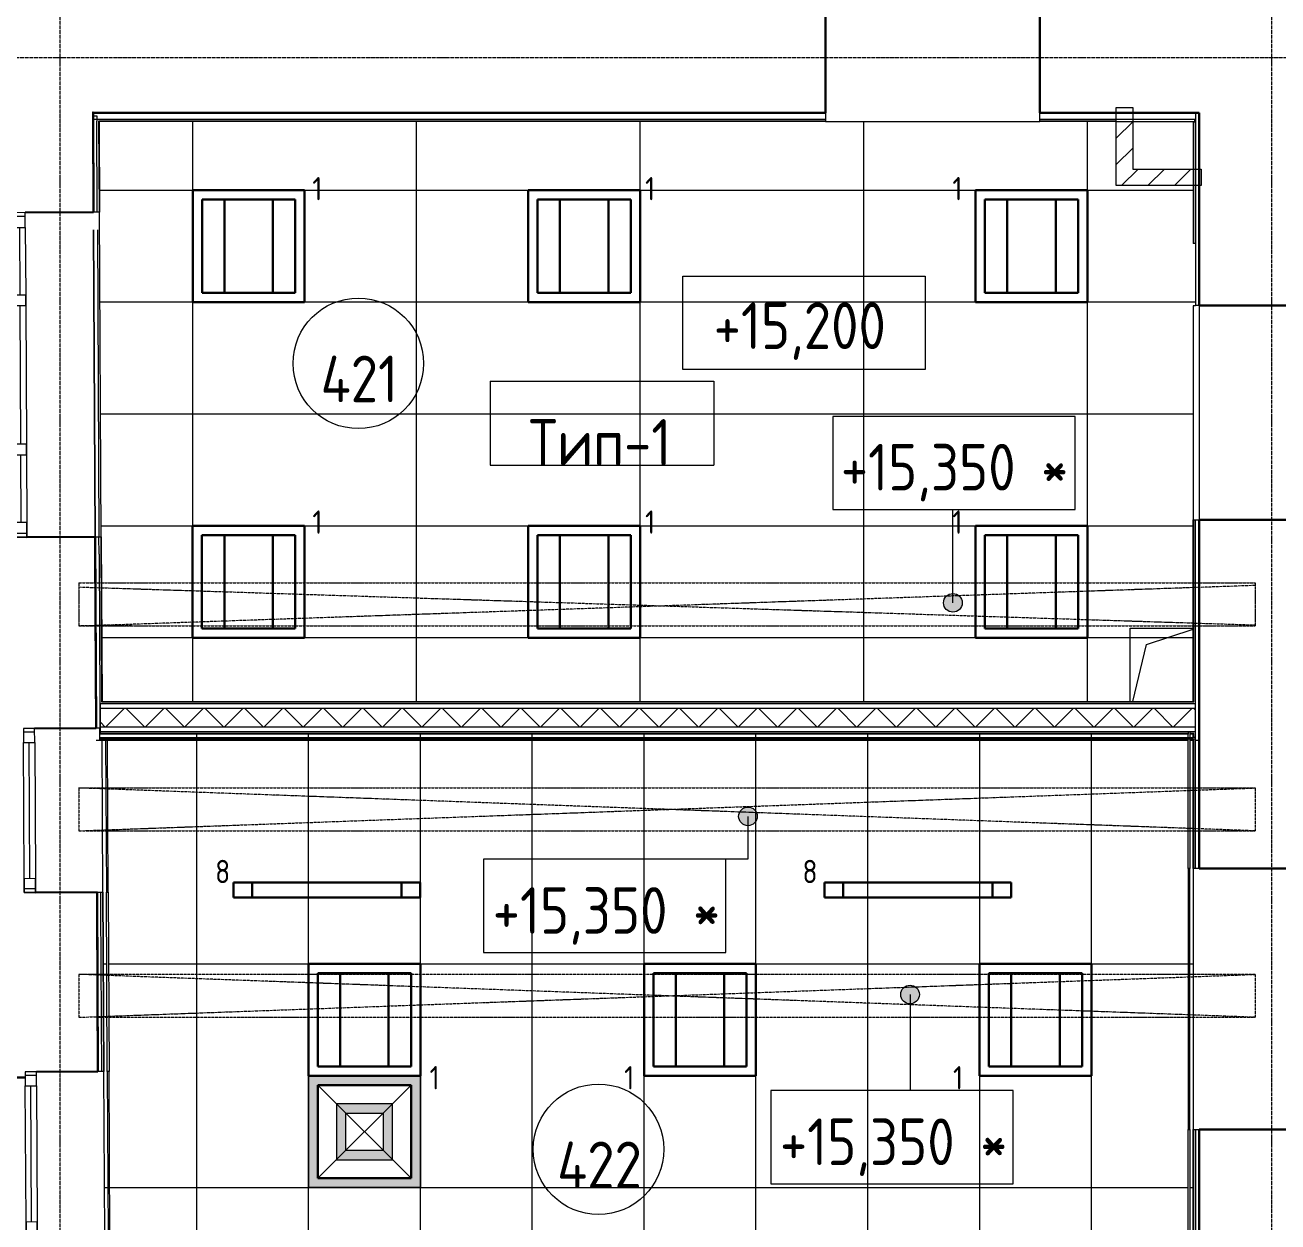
# Model space of a CAD drawing. Header units: millimetres. Extents: x -10051 to 73829, y -4843 to 44223.
# Drawn here: x -6689 to 32, y 13999 to 20419 of the extents above; entities that cross this region are included whole.
import ezdxf

# ---------------------------------------------------------------- set-up
doc = ezdxf.new("R2010")
doc.units = ezdxf.units.MM
doc.linetypes.add('ADSK_Линия сетки', pattern=[25, 20, -2.5, 0, -2.5])
doc.linetypes.add('ADSK_Штрихпунктирная 2 точки_ш15 п1_5 п1_5 п1_5', pattern=[19.5, 15, -1.5, 0, -1.5, 0, -1.5])
for name, color, linetype, lineweight in [('_ Окна', 7, 'Continuous', 9), ('Аннотация', 7, 'Continuous', 20), ('Марки', 7, 'Continuous', 20), ('Марки помещений', 7, 'Continuous', 20), ('Обобщенные модели', 7, 'Continuous', 18), ('Окна', 7, 'Continuous', 9), ('Оси', 7, 'Continuous', 9), ('Отметки', 7, 'Continuous', 9), ('Потолки', 7, 'Continuous', 9), ('Потолки штриховка', 7, 'Continuous', 9), ('Стены внутренние', 7, 'Continuous', 18), ('Стены наружные', 7, 'Continuous', 18), ('Стены несущие', 7, 'Continuous', 30), ('Стены отделка', 7, 'Continuous', 30), ('Стены штриховка', 7, 'Continuous', 9), ('Узлы', 7, 'Continuous', 18)]:
    doc.layers.add(name, color=color, linetype=linetype, lineweight=lineweight)
doc.layers.add('Линии', color=7, linetype='Continuous', lineweight=9, true_color=0x00a600)
doc.styles.add('GOST Common_1', font='GOST_Common.ttf', dxfattribs={"width": 0.9, "height": 250})
doc.styles.add('GOST Common_2', font='GOST_Common.ttf', dxfattribs={"width": 0.9, "height": 250})
doc.styles.add('GOST Common_4', font='GOST_Common.ttf', dxfattribs={"width": 0.9, "height": 200})
doc.styles.add('GOST Common_B', font='', dxfattribs={"width": 0.9, "height": 250})
doc.styles.get('GOST Common_B').set_extended_font_data('GOST Common', bold=True)
pattern_1 = [(45, (0, 0), (-70.7107, 70.7107), [])]

# ---------------------------------------------------------------- blocks, each defined once
blk = doc.blocks.new('окно трехпол с фрамугой - 1700-2320_h_ _нов_-2116737-План потолков 4-го этажа')
at = {"layer": '_ Окна', "lineweight": 18}
for p, q in [((-870, 111.3), (-870, 171.3)), ((-870, 171.3), (-790, 171.3)), ((-790, 171.3), (-790, 111.3)), ((-430, 111.3), (-430, 171.3)), ((-430, 171.3), (-370, 171.3)), ((-370, 171.3), (-370, 111.3)), ((370, 111.3), (370, 171.3)), ((370, 171.3), (430, 171.3)), ((430, 171.3), (430, 111.3)), ((790, 171.3), (790, 111.3)), ((870, 171.3), (790, 171.3)), ((870, 111.3), (870, 171.3)), ((-790, 111.3), (-870, 111.3)), ((-370, 111.3), (-430, 111.3)), ((430, 111.3), (370, 111.3)), ((790, 111.3), (870, 111.3))]:
    blk.add_line(p, q, dxfattribs=at)
at = {"layer": '_ Окна'}
for p, q in [((-850, 111.3), (-850, 171.3)), ((-790, 141.3), (-430, 141.3)), ((-370, 141.3), (370, 141.3)), ((430, 141.3), (790, 141.3)), ((850, 111.3), (850, 171.3))]:
    blk.add_line(p, q, dxfattribs=at)
at = {"layer": 'Окна'}
for p, q in [((-870, 171.3), (-870, 111.3)), ((-790, 171.3), (-870, 171.3)), ((-790, 171.3), (-430, 171.3)), ((-370, 171.3), (-430, 171.3)), ((-370, 171.3), (370, 171.3)), ((430, 171.3), (370, 171.3)), ((430, 171.3), (790, 171.3)), ((870, 171.3), (790, 171.3)), ((870, 111.3), (870, 171.3)), ((-870, 111.3), (-790, 111.3)), ((-430, 111.3), (-790, 111.3)), ((-430, 111.3), (-370, 111.3)), ((370, 111.3), (-370, 111.3)), ((370, 111.3), (430, 111.3)), ((790, 111.3), (430, 111.3)), ((790, 111.3), (870, 111.3))]:
    blk.add_line(p, q, dxfattribs=at)
blk = doc.blocks.new('окна_rehau_однопольное_фрамуга_сверху - 840х2230 _глухое_ _нов_ ок-21-2067503-План потолков 4-го этажа')
at = {"layer": '_ Окна', "lineweight": 18}
for p, q in [((-440, 75), (-440, 135)), ((-440, 135), (-364, 135)), ((-364, 135), (-364, 75)), ((364, 135), (364, 75)), ((440, 135), (364, 135)), ((440, 75), (440, 135)), ((-364, 75), (-440, 75)), ((364, 75), (440, 75))]:
    blk.add_line(p, q, dxfattribs=at)
at = {"layer": '_ Окна'}
for p, q in [((-420, 75), (-420, 135)), ((420, 75), (420, 135)), ((-364, 105), (364, 105))]:
    blk.add_line(p, q, dxfattribs=at)
at = {"layer": 'Окна'}
for p, q in [((-440, 135), (-440, 75)), ((-364, 135), (-440, 135)), ((-364, 135), (364, 135)), ((440, 135), (364, 135)), ((440, 75), (440, 135)), ((-440, 75), (-364, 75)), ((364, 75), (-364, 75)), ((364, 75), (440, 75))]:
    blk.add_line(p, q, dxfattribs=at)
blk = doc.blocks.new('окна_rehau_однопольное_фрамуга_сверху - 840х2230 _глухое_ _нов_ ок-21-2067489-План потолков 4-го этажа')
at = {"layer": '_ Окна', "lineweight": 18}
for p, q in [((-440, 75), (-440, 135)), ((-440, 135), (-364, 135)), ((-364, 135), (-364, 75)), ((364, 135), (364, 75)), ((440, 135), (364, 135)), ((440, 75), (440, 135)), ((-364, 75), (-440, 75)), ((364, 75), (440, 75))]:
    blk.add_line(p, q, dxfattribs=at)
at = {"layer": '_ Окна'}
for p, q in [((-420, 75), (-420, 135)), ((420, 75), (420, 135)), ((-364, 105), (364, 105))]:
    blk.add_line(p, q, dxfattribs=at)
at = {"layer": 'Окна'}
for p, q in [((-440, 135), (-440, 75)), ((-364, 135), (-440, 135)), ((-364, 135), (364, 135)), ((440, 135), (364, 135)), ((440, 75), (440, 135)), ((-440, 75), (-364, 75)), ((364, 75), (-364, 75)), ((364, 75), (440, 75))]:
    blk.add_line(p, q, dxfattribs=at)
blk = doc.blocks.new('GM_Отверстие прямоугольное _в плите_ - Отверстие-1433030-План потолков 4-го этажа')
at = {"layer": 'Обобщенные модели'}
for p, q in [((-175, -168), (-175, 225)), ((-175, 225), (163, 225)), ((-87.5, 137.5), (163, 221)), ((-161.2, -168), (-87.5, 137.5))]:
    blk.add_line(p, q, dxfattribs=at)
blk = doc.blocks.new('ADSK_Марка_Помещение_ОдноЗначение - Номер-159740-План потолков 4-го этажа')
at = {"layer": 'Марки помещений'}
blk.add_circle((0, 0), 3.5, dxfattribs=at)
blk = doc.blocks.new('Высотные отметки - Рамка-12095-План потолков 4-го этажа')
at = {"layer": 'Аннотация'}
for p, q in [((-6.5, 0), (-6.5, 5)), ((-6.5, 5), (6.5, 5)), ((6.5, 5), (6.5, 0)), ((6.5, 0), (-6.5, 0))]:
    blk.add_line(p, q, dxfattribs=at)
blk = doc.blocks.new('ADSK_Марка_Потолок - ADSK_Марка и Смещение от уровня-155896-План потолков 4-го этажа')
at = {"layer": 'Марки'}
for p, q in [((-6, 4.5), (-6, 0)), ((-6, 4.5), (6, 4.5)), ((6, 4.5), (6, 0)), ((-6, 0), (6, 0))]:
    blk.add_line(p, q, dxfattribs=at)

msp = doc.modelspace()

# ---------------------------------------------------------------- hatches: boundary and pattern name
at = {"layer": 'Отметки'}
h = msp.add_hatch(color=256, dxfattribs=at)
edge = h.paths.add_edge_path()
edge.add_arc((-1711.688, 17319.921), 50, 0, 360)
h = msp.add_hatch(color=256, dxfattribs=at)
edge = h.paths.add_edge_path()
edge.add_arc((-2811.034, 16174.528), 50, 0, 360)
h = msp.add_hatch(color=256, dxfattribs=at)
edge = h.paths.add_edge_path()
edge.add_arc((-1941.614, 15218.856), 50, 0, 360)
at = {"layer": 'Потолки штриховка', "lineweight": 18}
h = msp.add_hatch(dxfattribs=at)
h.set_pattern_fill('FP_14', color=256, style=0, pattern_type=2)
h.set_pattern_definition([(0, (-3390, 18332.9), (0, -600), []), (270, (-3390, 18332.9), (-1200, -7e-14), [])])
h.paths.add_polyline_path([(-6292.234, 19900.703), (-6294.245, 19902.703), (-6294.234, 19900.703), (-6292.326, 19900.703)])
h.paths.add_polyline_path([(-6276.271, 16790.14), (-422, 16790.14), (-422, 18912.7), (-410, 18912.7), (-410, 19247.7), (-422, 19247.7), (-422, 19558.136), (-835, 19558.136), (-835, 19900.703), (-6292.234, 19900.703), (-6276.886, 16909.969)])
h.paths.add_polyline_path([(-6278.26, 16788.14), (-6276.271, 16790.14), (-6278.271, 16790.14)])
h.paths.add_polyline_path([(-420, 16788.14), (-422, 16790.14), (-422, 16788.14)])
h.paths.add_polyline_path([(-422, 19646.136), (-422, 19900.2), (-410, 19900.703), (-410, 19912.703), (-416, 19912.7), (-416, 19900.7), (-747, 19900.7), (-747, 19646.136)])
h = msp.add_hatch(dxfattribs=at)
h.set_pattern_fill('FP_15', color=256, style=0, pattern_type=2)
h.set_pattern_definition([(270, (-3368.5, 12983.14), (-600, -4e-14), []), (180, (-3368.5, 12983.1), (1e-13, 1200), [])])
h.paths.add_polyline_path([(-6235.011, 8750.59), (-6217.01, 8750.59), (-6217.103, 8768.59), (-6235.103, 8768.59), (-6235.073, 8762.654)])
h.paths.add_polyline_path([(-6207.01, 8750.59), (-2230, 8750.59), (-2230, 8768.59), (-6207.103, 8768.59), (-6207.072, 8762.654)])
h.paths.add_polyline_path([(-6234.949, 8778.59), (-6217.154, 8778.59), (-6257.209, 16583.396), (-6247.209, 16583.448), (-6206.949, 8778.59), (-2230, 8778.59), (-2230, 9388.549), (-1784, 9388.549), (-1784, 9422.549), (-450, 9422.549), (-450, 16588.14), (-6285, 16588.14), (-6285, 16598.14), (-450, 16598.14), (-450, 16616.14), (-6285, 16616.14), (-6285, 16628.14), (-6287.439, 16628.14), (-6287.066, 16583.243), (-6275.209, 16583.304), (-6235.154, 8778.59)])
h.paths.add_polyline_path([(-1756, 9388.549), (-1756, 9392.549), (-1754, 9392.549), (-1754, 9394.549), (-422, 9394.549), (-422, 9412.549), (-1774, 9412.549), (-1774, 9388.549)])
h.paths.add_polyline_path([(-420, 9392.549), (-420, 9394.549), (-422, 9394.549), (-420.714, 9393.263)])
h.paths.add_polyline_path([(-440, 9422.549), (-422, 9422.76), (-422, 16588.14), (-440, 16588.14), (-440, 9422.624)])
h.paths.add_polyline_path([(-440, 16598.14), (-422, 16598.14), (-422, 16616.14), (-440, 16616.14)])
h.paths.add_polyline_path([(-420, 16616.14), (-420.714, 16617.425), (-422, 16616.14)])
at = {"layer": 'Стены внутренние', "lineweight": 9, "true_color": 0x005b00}
h = msp.add_hatch(dxfattribs=at)
h.set_pattern_fill('FP_75', color=98, style=0, pattern_type=2)
h.set_pattern_definition(pattern_1)
h.paths.add_polyline_path([(-835, 19646.136), (-747, 19646.136), (-747, 19919.95), (-835, 19912.703), (-835, 19900.703)])
h = msp.add_hatch(dxfattribs=at)
h.set_pattern_fill('FP_75', color=98, style=0, pattern_type=2)
h.set_pattern_definition(pattern_1)
h.paths.add_polyline_path([(-410, 19558.136), (-390, 19558.136), (-390, 19646.136), (-835, 19646.136), (-835, 19558.136)])
at = {"layer": 'Стены внутренние', "lineweight": 9}
h = msp.add_hatch(dxfattribs=at)
h.set_pattern_fill('FP_3', color=256, style=0, pattern_type=2)
h.set_pattern_definition([(45, (0, 0), (-106.066, 106.066), []), (135, (0, 0), (-106.066, -106.066), [])])
h.paths.add_polyline_path([(-6285, 16653.14), (-410, 16653.14), (-410, 16753.14), (-6285, 16753.14), (-6285, 16677.189)])
at = {"layer": 'Узлы', "true_color": 0x939393}
h = msp.add_hatch(color=252, dxfattribs=at)
h.paths.add_polyline_path([(-4568.523, 14183.14), (-4568.523, 14783.14), (-5168.523, 14783.14), (-5168.523, 14183.14), (-4618.523, 14183.14)])
h.paths.add_polyline_path([(-4945.158, 14233.14), (-5118.523, 14233.14), (-5118.523, 14733.14), (-4618.523, 14733.14), (-4618.523, 14233.14)])
h.paths.add_polyline_path([(-5001.203, 14333.14), (-4718.523, 14333.14), (-4718.523, 14633.14), (-5018.523, 14633.14), (-5018.523, 14333.14)])
h.paths.add_polyline_path([(-4768.523, 14383.14), (-4968.523, 14383.14), (-4968.523, 14583.14), (-4768.523, 14583.14)])

# ---------------------------------------------------------------- linework, layer by layer
at = {"layer": 'Линии', "color": 5, "lineweight": 30, "true_color": 0x0000ff}
for p, q in [((-5789.46, 19532.922), (-5189.46, 19532.922)), ((-5789.46, 18932.922), (-5789.46, 19532.922)), ((-5189.46, 19532.922), (-5189.46, 18932.922)), ((-3990, 19532.922), (-3390, 19532.922)), ((-3990, 18932.922), (-3990, 19532.922)), ((-3390, 19532.922), (-3390, 18932.922)), ((-1590, 19532.922), (-990, 19532.922)), ((-1590, 18932.922), (-1590, 19532.922)), ((-990, 19532.922), (-990, 18932.922)), ((-5239.46, 19482.922), (-5739.46, 19482.922)), ((-5739.46, 19482.922), (-5739.46, 18982.922)), ((-5619.46, 19482.922), (-5619.46, 18982.922)), ((-5359.46, 19482.922), (-5359.46, 18982.922)), ((-5239.46, 18982.922), (-5239.46, 19482.922)), ((-3440, 19482.922), (-3940, 19482.922)), ((-3940, 19482.922), (-3940, 18982.922)), ((-3820, 19482.922), (-3820, 18982.922)), ((-3560, 19482.922), (-3560, 18982.922)), ((-3440, 18982.922), (-3440, 19482.922)), ((-1040, 19482.922), (-1540, 19482.922)), ((-1540, 19482.922), (-1540, 18982.922)), ((-1420, 19482.922), (-1420, 18982.922)), ((-1160, 19482.922), (-1160, 18982.922)), ((-1040, 18982.922), (-1040, 19482.922)), ((-5739.46, 18982.922), (-5239.46, 18982.922)), ((-3940, 18982.922), (-3440, 18982.922)), ((-1540, 18982.922), (-1040, 18982.922)), ((-5189.46, 18932.922), (-5789.46, 18932.922)), ((-3390, 18932.922), (-3990, 18932.922)), ((-990, 18932.922), (-1590, 18932.922)), ((-5790, 17732.922), (-5190, 17732.922)), ((-5790, 17132.922), (-5790, 17732.922)), ((-5240, 17682.922), (-5740, 17682.922)), ((-5740, 17682.922), (-5740, 17182.922)), ((-5620, 17682.922), (-5620, 17182.922)), ((-5360, 17682.922), (-5360, 17182.922)), ((-5240, 17182.922), (-5240, 17682.922)), ((-5190, 17732.922), (-5190, 17132.922)), ((-3990, 17732.922), (-3390, 17732.922)), ((-3990, 17132.922), (-3990, 17732.922)), ((-3440, 17682.922), (-3940, 17682.922)), ((-3940, 17682.922), (-3940, 17182.922)), ((-3820, 17682.922), (-3820, 17182.922)), ((-3560, 17682.922), (-3560, 17182.922)), ((-3440, 17182.922), (-3440, 17682.922)), ((-3390, 17732.922), (-3390, 17132.922)), ((-5740, 17182.922), (-5240, 17182.922)), ((-3940, 17182.922), (-3440, 17182.922)), ((-5190, 17132.922), (-5790, 17132.922)), ((-3390, 17132.922), (-3990, 17132.922)), ((-5570, 15739.027), (-5570, 15819.027)), ((-5570, 15819.027), (-4570, 15819.027)), ((-5470, 15739.027), (-5470, 15819.027)), ((-4670, 15819.027), (-4670, 15739.027)), ((-4570, 15819.027), (-4570, 15739.027)), ((-2399.776, 15739.027), (-2399.776, 15819.027)), ((-2399.776, 15819.027), (-1399.776, 15819.027)), ((-2299.776, 15739.027), (-2299.776, 15819.027)), ((-1499.776, 15819.027), (-1499.776, 15739.027)), ((-1399.776, 15819.027), (-1399.776, 15739.027)), ((-4570, 15739.027), (-5570, 15739.027)), ((-1399.776, 15739.027), (-2399.776, 15739.027)), ((-5168.523, 15383.14), (-4568.523, 15383.14)), ((-5168.523, 14783.14), (-5168.523, 15383.14)), ((-4618.523, 15333.14), (-5118.523, 15333.14)), ((-5118.523, 15333.14), (-5118.523, 14833.14)), ((-4998.523, 15333.14), (-4998.523, 14833.14)), ((-4738.523, 15333.14), (-4738.523, 14833.14)), ((-4618.523, 14833.14), (-4618.523, 15333.14)), ((-4568.523, 15383.14), (-4568.523, 14783.14)), ((-1568.523, 15383.14), (-968.523, 15383.14)), ((-1568.523, 14783.14), (-1568.523, 15383.14)), ((-1018.523, 15333.14), (-1518.523, 15333.14)), ((-1518.523, 15333.14), (-1518.523, 14833.14)), ((-1398.523, 15333.14), (-1398.523, 14833.14)), ((-1138.523, 15333.14), (-1138.523, 14833.14)), ((-1018.523, 14833.14), (-1018.523, 15333.14)), ((-968.523, 15383.14), (-968.523, 14783.14)), ((-5118.523, 14833.14), (-4618.523, 14833.14)), ((-1518.523, 14833.14), (-1018.523, 14833.14)), ((-4568.523, 14783.14), (-5168.523, 14783.14)), ((-4618.523, 14733.14), (-5118.523, 14733.14)), ((-5118.523, 14733.14), (-5118.523, 14233.14)), ((-4618.523, 14233.14), (-4618.523, 14733.14)), ((-968.523, 14783.14), (-1568.523, 14783.14)), ((-5118.523, 14233.14), (-4618.523, 14233.14))]:
    msp.add_line(p, q, dxfattribs=at)
at = {"layer": 'Линии', "color": 1, "lineweight": 30, "true_color": 0xff0000}
for p, q in [((-1590, 17732.922), (-990, 17732.922)), ((-1590, 17132.922), (-1590, 17732.922)), ((-1040, 17682.922), (-1540, 17682.922)), ((-1540, 17682.922), (-1540, 17182.922)), ((-1420, 17682.922), (-1420, 17182.922)), ((-1160, 17682.922), (-1160, 17182.922)), ((-1040, 17182.922), (-1040, 17682.922)), ((-990, 17732.922), (-990, 17132.922)), ((-1540, 17182.922), (-1040, 17182.922)), ((-990, 17132.922), (-1590, 17132.922)), ((-3368.523, 15383.14), (-2768.523, 15383.14)), ((-3368.523, 14783.14), (-3368.523, 15383.14)), ((-2818.523, 15333.14), (-3318.523, 15333.14)), ((-3318.523, 15333.14), (-3318.523, 14833.14)), ((-3198.523, 15333.14), (-3198.523, 14833.14)), ((-2938.523, 15333.14), (-2938.523, 14833.14)), ((-2818.523, 14833.14), (-2818.523, 15333.14)), ((-2768.523, 15383.14), (-2768.523, 14783.14)), ((-3318.523, 14833.14), (-2818.523, 14833.14)), ((-2768.523, 14783.14), (-3368.523, 14783.14))]:
    msp.add_line(p, q, dxfattribs=at)
at = {"layer": 'Линии', "color": 7, "linetype": 'ADSK_Штрихпунктирная 2 точки_ш15 п1_5 п1_5 п1_5'}
for p, q in [((-6400.435, 17426.778), (-6400.435, 17196.778)), ((-6400.435, 17426.778), (-90.013, 17426.778)), ((-90.013, 17412.885), (-6337.788, 17196.778)), ((-90.013, 17426.778), (-90.013, 17196.778)), ((-6400.435, 17404.834), (-90.013, 17201.107)), ((-6400.435, 17196.778), (-90.013, 17196.778)), ((-6117.788, 17196.778), (-6400.435, 17196.778)), ((-6400.435, 16326.778), (-90.013, 16326.778)), ((-6400.435, 16326.778), (-6400.435, 16096.778)), ((-6400.435, 16096.778), (-90.013, 16326.778)), ((-90.013, 16096.778), (-6400.435, 16326.778)), ((-90.013, 16326.778), (-90.013, 16096.778)), ((-6400.435, 16096.778), (-90.013, 16096.778)), ((-90.013, 15326.778), (-6400.435, 15326.778)), ((-6400.435, 15326.778), (-6400.435, 15096.778)), ((-90.013, 15096.778), (-6400.435, 15326.778)), ((-6400.435, 15096.778), (-90.013, 15326.778)), ((-90.013, 15326.778), (-90.013, 15096.778)), ((-6299.58, 15096.778), (-90.013, 15096.778))]:
    msp.add_line(p, q, dxfattribs=at)
at = {"layer": 'Линии', "color": 7, "lineweight": 18}
for p, q in [((-5168.523, 14783.14), (-4568.523, 14783.14)), ((-5168.523, 14183.14), (-5168.523, 14783.14)), ((-5118.523, 14733.14), (-4618.523, 14233.14)), ((-4618.523, 14733.14), (-5118.523, 14233.14)), ((-4568.523, 14783.14), (-4568.523, 14183.14)), ((-4568.523, 14183.14), (-5168.523, 14183.14))]:
    msp.add_line(p, q, dxfattribs=at)
at = {"layer": 'Линии', "color": 7}
for p, q in [((-4568.523, 14783.14), (-5168.523, 14783.14)), ((-5168.523, 14783.14), (-5168.523, 14183.14)), ((-5118.523, 14233.14), (-5118.523, 14733.14)), ((-5118.523, 14733.14), (-4618.523, 14733.14)), ((-4618.523, 14733.14), (-4618.523, 14233.14)), ((-4568.523, 14183.14), (-4568.523, 14783.14)), ((-5018.523, 14633.14), (-5018.523, 14333.14)), ((-4718.523, 14633.14), (-5018.523, 14633.14)), ((-4718.523, 14333.14), (-4718.523, 14633.14)), ((-4968.523, 14583.14), (-4768.523, 14583.14)), ((-4968.523, 14383.14), (-4968.523, 14583.14)), ((-4768.523, 14583.14), (-4768.523, 14383.14)), ((-5018.523, 14333.14), (-4718.523, 14333.14)), ((-4768.523, 14383.14), (-4968.523, 14383.14)), ((-5168.523, 14183.14), (-4568.523, 14183.14)), ((-4618.523, 14233.14), (-5118.523, 14233.14))]:
    msp.add_line(p, q, dxfattribs=at)
at = {"layer": 'Оси', "linetype": 'ADSK_Линия сетки'}
for p, q in [((-0.435, -3698.875), (-0.435, 44222.998)), ((-6500.435, -3698.875), (-6500.435, 44110.064)), ((-9251.096, 20245), (56004.853, 20245))]:
    msp.add_line(p, q, dxfattribs=at)
at = {"layer": 'Отметки', "lineweight": 20}
for p, q in [((-1711.688, 17820.041), (-1704.93, 17820.041)), ((-1711.688, 17319.921), (-1711.688, 17820.041)), ((-2811.034, 16174.528), (-2811.034, 15944.195)), ((-2811.034, 15944.195), (-3579.099, 15944.195)), ((-1941.614, 15218.856), (-1941.614, 14703.649)), ((-1941.614, 14703.649), (-2038.584, 14703.649))]:
    msp.add_line(p, q, dxfattribs=at)
at = {"layer": 'Отметки'}
for centre in [(-1711.688, 17319.921), (-2811.034, 16174.528), (-1941.614, 15218.856)]:
    msp.add_circle(centre, 50, dxfattribs=at)
at = {"layer": 'Потолки'}
msp.add_line((-6287.439, 16628.14), (-6285, 16628.14), dxfattribs=at)
at = {"layer": 'Стены внутренние'}
for p, q in [((-6312.81, 17674.494), (-6321.256, 19320.26)), ((-6321.256, 19320.26), (-6312.81, 17674.494)), ((-390, 18914.327), (-390, 17764.327)), ((-6287.209, 16583.242), (-6287.541, 16647.98)), ((-6307.209, 16583.14), (-6287.209, 16583.242)), ((-6247.209, 16583.448), (-6257.209, 16583.396)), ((-6257.209, 16583.396), (-6253.025, 15768.145)), ((-6243.025, 15768.196), (-6247.209, 16583.448)), ((-450, 15895.002), (-450, 14495.002)), ((-440, 14495.002), (-440, 15895.002)), ((-6248.092, 14806.804), (-6243.575, 13926.816)), ((-6233.576, 13926.867), (-6238.092, 14806.855))]:
    msp.add_line(p, q, dxfattribs=at)
at = {"layer": 'Стены наружные'}
for p, q in [((-2395, 19900.703), (-1245, 19900.703)), ((-416, 19912.7), (-835, 19912.7)), ((-835, 19900.7), (-835, 19912.7)), ((-835, 19900.7), (-416, 19900.7)), ((-422, 19900.2), (-422, 19247.7)), ((-422, 19900.2), (-410, 19900.2)), ((-416, 19912.7), (-416, 19900.7)), ((-410, 19247.7), (-410, 19900.2)), ((-6280.81, 17674.659), (-6289.74, 19414.636)), ((-6301.256, 19320.363), (-6292.81, 17674.597)), ((-410, 19247.7), (-422, 19247.7)), ((-410, 18912.7), (-422, 18912.7)), ((-422, 18912.7), (-422, 17764.327)), ((-6275.209, 16583.304), (-6287.209, 16583.242)), ((-6271.025, 15768.053), (-6275.209, 16583.304)), ((-422, 15895.002), (-422, 14495.002)), ((-6261.575, 13926.723), (-6266.091, 14806.712))]:
    msp.add_line(p, q, dxfattribs=at)
at = {"layer": 'Стены несущие'}
for p, q in [((-2395, 20517.703), (-2395, 19947.703)), ((-1245, 19947.703), (-1245, 20517.703)), ((-2395, 19947.703), (-6324.476, 19947.703)), ((-6324.476, 19947.703), (-6321.739, 19414.472)), ((-6321.739, 19414.472), (-6324.399, 19932.706)), ((-1245, 19947.703), (-390, 19947.703)), ((-390, 18914.327), (-390, 19947.703)), ((-6321.739, 19414.472), (-6687.992, 19412.592)), ((120, 18914.327), (-390, 18914.327)), ((-390, 17764.327), (120, 17764.327)), ((-390, 15895.002), (-390, 17764.327)), ((-6679.062, 17672.615), (-6312.81, 17674.494)), ((-6312.81, 17674.494), (-6307.541, 16647.877)), ((-6307.541, 16647.877), (-6312.326, 17580.283)), ((-6307.541, 16647.877), (-6637.537, 16646.183)), ((120, 15895.002), (-390, 15895.002)), ((-6633.02, 15766.195), (-6303.025, 15767.889)), ((-6303.025, 15767.889), (-6298.091, 14806.548)), ((-6298.091, 14806.548), (-6302.55, 15675.308)), ((-6298.091, 14806.548), (-6628.087, 14804.854)), ((-6687.932, 14774.546), (-6807.93, 14773.931)), ((-390, 14495.002), (120, 14495.002)), ((-390, 12283.783), (-390, 14495.002))]:
    msp.add_line(p, q, dxfattribs=at)
at = {"layer": 'Стены отделка', "lineweight": 9}
for p, q in [((-835, 19912.703), (-835, 19976.136)), ((-835, 19976.136), (-747, 19976.136)), ((-747, 19976.136), (-747, 19646.136)), ((-6325, 19952.703), (-6324.502, 19952.703)), ((-6325, 19912.703), (-6325, 19952.703)), ((-6304.296, 19912.703), (-6325, 19912.703)), ((-6324.502, 19952.703), (-6324.476, 19947.703)), ((-6324.399, 19932.706), (-6304.399, 19932.809)), ((-6304.399, 19932.809), (-6304.245, 19902.703)), ((-2395, 19900.703), (-6292.234, 19900.703)), ((-6292.234, 19900.703), (-6289.74, 19414.636)), ((-2395, 19947.703), (-2395, 19900.703)), ((-1245, 19900.703), (-1245, 19947.703)), ((-835, 19900.703), (-1245, 19900.703)), ((-410, 19912.703), (-835, 19912.703)), ((-835, 19558.136), (-835, 19900.7)), ((-410, 19947.703), (-410, 18914.327)), ((-747, 19646.136), (-380, 19646.136)), ((-380, 19646.136), (-380, 19558.136)), ((-380, 19558.136), (-835, 19558.136)), ((-6289.74, 19414.636), (-6321.739, 19414.472)), ((-390, 18914.327), (-410, 18914.327)), ((-422, 17764.327), (-390, 17764.327)), ((-422, 16790.14), (-422, 17764.327)), ((-390, 17764.327), (-390, 17764.327)), ((-6312.81, 17674.494), (-6280.81, 17674.659)), ((-6312.326, 17580.283), (-6312.81, 17674.494)), ((-6292.326, 17580.385), (-6292.81, 17674.597)), ((-6280.81, 17674.659), (-6276.271, 16790.14)), ((-6288.26, 16788.14), (-6287.541, 16647.98)), ((-410, 16778.14), (-6288.209, 16778.14)), ((-6285, 16616.14), (-6285, 16778.14)), ((-6276.271, 16790.14), (-422, 16790.14)), ((-410, 16583.03), (-410, 16778.14)), ((-6287.541, 16647.98), (-6307.541, 16647.877)), ((-410, 16628.14), (-6285, 16628.14)), ((-450, 16616.14), (-6285, 16616.14)), ((-450, 15895.002), (-450, 16616.14)), ((-422, 16616.14), (-440, 16616.14)), ((-440, 16616.14), (-440, 15895.002)), ((-422, 16598.14), (-422, 16616.14)), ((-6285, 16598.14), (-422, 16598.14)), ((-6285, 16588.14), (-6285, 16598.14)), ((-422, 16588.14), (-6285, 16588.14)), ((-422, 15895.002), (-422, 16588.14)), ((-410, 16583.03), (-390, 16583.03)), ((-440, 15895.002), (-450, 15895.002)), ((-390, 15895.002), (-422, 15895.002)), ((-6303.025, 15767.889), (-6271.025, 15768.053)), ((-6302.55, 15675.308), (-6303.025, 15767.889)), ((-6282.55, 15675.411), (-6283.025, 15767.991)), ((-6271.025, 15768.053), (-6266.091, 14806.712)), ((-6253.025, 15768.145), (-6243.025, 15768.196)), ((-6248.092, 14806.804), (-6253.025, 15768.145)), ((-6243.025, 15768.196), (-6238.092, 14806.855)), ((-6266.091, 14806.712), (-6298.091, 14806.548)), ((-6238.092, 14806.855), (-6248.092, 14806.804)), ((-450, 9422.549), (-450, 14495.002)), ((-450, 14495.002), (-440, 14495.002)), ((-440, 14495.002), (-440, 9422.549)), ((-422, 14495.002), (-390, 14495.002)), ((-422, 9422.549), (-422, 14495.002))]:
    msp.add_line(p, q, dxfattribs=at)
at = {"layer": 'Стены штриховка'}
for p, q in [((-2395, 19912.703), (-6304.296, 19912.703)), ((-6301.74, 19414.574), (-6304.245, 19902.703)), ((-2395, 19902.703), (-6294.245, 19902.703)), ((-6294.245, 19902.703), (-6291.74, 19414.626)), ((-835, 19912.703), (-1245, 19912.703)), ((-835, 19902.703), (-1245, 19902.703)), ((-835, 19912.703), (-835, 19912.7)), ((-420, 16788.14), (-420, 17764.327)), ((-410, 16778.14), (-410, 17764.327)), ((-6282.81, 17674.648), (-6278.26, 16788.14)), ((-6292.326, 17580.385), (-6288.26, 16788.14)), ((-410, 16753.14), (-6285, 16753.14)), ((-6278.26, 16788.14), (-420, 16788.14)), ((-410, 16653.14), (-6285, 16653.14)), ((-450, 16618.14), (-6285, 16618.14)), ((-450, 16628.14), (-450, 16616.14)), ((-440, 16628.14), (-440, 16616.14)), ((-420, 16618.14), (-440, 16618.14)), ((-420, 16598.14), (-420, 16618.14)), ((-410, 16598.14), (-422, 16598.14)), ((-410, 16588.14), (-422, 16588.14)), ((-420, 15895.002), (-420, 16588.14)), ((-410, 15895.002), (-410, 16583.03)), ((-6273.025, 15768.043), (-6268.091, 14806.702)), ((-6278.091, 14806.65), (-6282.55, 15675.411)), ((-420, 9422.549), (-420, 14495.002)), ((-410, 14495.002), (-410, 9392.549))]:
    msp.add_line(p, q, dxfattribs=at)

# ---------------------------------------------------------------- block references
at = {"layer": 'Марки', "xscale": 99.99999999999993, "yscale": 99.99999999999993, "zscale": 99.99999999999993}
msp.add_blockref('ADSK_Марка_Потолок - ADSK_Марка и Смещение от уровня-155896-План потолков 4-го этажа', (-3593.691, 18058.346), dxfattribs=at)
at = {"layer": 'Марки помещений', "xscale": 99.99999999999993, "yscale": 99.99999999999993, "zscale": 99.99999999999993}
for p in [(-4901.17, 18604.33), (-3612.803, 14388.846)]:
    msp.add_blockref('ADSK_Марка_Помещение_ОдноЗначение - Номер-159740-План потолков 4-го этажа', p, dxfattribs=at)
at = {"layer": 'Обобщенные модели'}
msp.add_blockref('GM_Отверстие прямоугольное _в плите_ - Отверстие-1433030-План потолков 4-го этажа', (-585, 16958.14), dxfattribs=at)
at = {"layer": 'Окна', "rotation": 90.29404624676285}
for name, p in [('окно трехпол с фрамугой - 1700-2320_h_ _нов_-2116737-План потолков 4-го этажа', (-6572.271, 18543.174)), ('окна_rehau_однопольное_фрамуга_сверху - 840х2230 _глухое_ _нов_ ок-21-2067489-План потолков 4-го этажа', (-6560.279, 16206.574)), ('окна_rehau_однопольное_фрамуга_сверху - 840х2230 _глухое_ _нов_ ок-21-2067503-План потолков 4-го этажа', (-6550.829, 14365.245))]:
    msp.add_blockref(name, p, dxfattribs=at)
at = {"layer": 'Отметки', "lineweight": 20, "xscale": 99.99999999999993, "yscale": 99.99999999999993, "zscale": 99.99999999999993}
msp.add_blockref('Высотные отметки - Рамка-12095-План потолков 4-го этажа', (-2509.525, 18571.385), dxfattribs=at)
at = {"layer": 'Отметки', "lineweight": 20, "extrusion": (0, 0, -1), "xscale": 99.99999999999993, "yscale": 99.99999999999993, "zscale": 99.99999999999993}
msp.add_blockref('Высотные отметки - Рамка-12095-План потолков 4-го этажа', (1704.93, 17820.041), dxfattribs=at)
at = {"layer": 'Отметки', "lineweight": 20, "extrusion": (0, 0, -1), "xscale": 99.99999999999993, "yscale": 99.99999999999993, "zscale": 99.99999999999993, "rotation": 180}
for p in [(3579.099, 15944.195), (2038.584, 14703.649)]:
    msp.add_blockref('Высотные отметки - Рамка-12095-План потолков 4-го этажа', p, dxfattribs=at)

# ---------------------------------------------------------------- texts
at = {"layer": 'Аннотация', "lineweight": 9, "char_height": 125, "width": 175.5, "attachment_point": 5, "line_spacing_factor": 1.022766, "style": 'GOST Common_4'}
for s, insert in [('\\pt180,360,540,720,900,1080,1260,1440,1620,1800,1980,2160,2340,2520,2700,2880,3060,3240,3420,3600,3780,3960,4140,4320,4500,4680,4860,5040,5220,5400,5580,5760;1 ', (-5120.968, 19541.263)), ('\\pt180,360,540,720,900,1080,1260,1440,1620,1800,1980,2160,2340,2520,2700,2880,3060,3240,3420,3600,3780,3960,4140,4320,4500,4680,4860,5040,5220,5400,5580,5760;1 ', (-3336.037, 19541.263)), ('\\pt180,360,540,720,900,1080,1260,1440,1620,1800,1980,2160,2340,2520,2700,2880,3060,3240,3420,3600,3780,3960,4140,4320,4500,4680,4860,5040,5220,5400,5580,5760;1 ', (-1687.496, 19541.263)), ('\\pt180,360,540,720,900,1080,1260,1440,1620,1800,1980,2160,2340,2520,2700,2880,3060,3240,3420,3600,3780,3960,4140,4320,4500,4680,4860,5040,5220,5400,5580,5760;1 ', (-5120.968, 17752.985)), ('\\pt180,360,540,720,900,1080,1260,1440,1620,1800,1980,2160,2340,2520,2700,2880,3060,3240,3420,3600,3780,3960,4140,4320,4500,4680,4860,5040,5220,5400,5580,5760;1 ', (-3336.037, 17752.985)), ('\\pt180,360,540,720,900,1080,1260,1440,1620,1800,1980,2160,2340,2520,2700,2880,3060,3240,3420,3600,3780,3960,4140,4320,4500,4680,4860,5040,5220,5400,5580,5760;1 ', (-1687.496, 17752.985)), ('\\pt180,360,540,720,900,1080,1260,1440,1620,1800,1980,2160,2340,2520,2700,2880,3060,3240,3420,3600,3780,3960,4140,4320,4500,4680,4860,5040,5220,5400,5580,5760;8 ', (-5628.855, 15878.689)), ('\\pt180,360,540,720,900,1080,1260,1440,1620,1800,1980,2160,2340,2520,2700,2880,3060,3240,3420,3600,3780,3960,4140,4320,4500,4680,4860,5040,5220,5400,5580,5760;8 ', (-2478.308, 15878.689)), ('\\pt180,360,540,720,900,1080,1260,1440,1620,1800,1980,2160,2340,2520,2700,2880,3060,3240,3420,3600,3780,3960,4140,4320,4500,4680,4860,5040,5220,5400,5580,5760;1 ', (-4491.967, 14772.613)), ('\\pt180,360,540,720,900,1080,1260,1440,1620,1800,1980,2160,2340,2520,2700,2880,3060,3240,3420,3600,3780,3960,4140,4320,4500,4680,4860,5040,5220,5400,5580,5760;1 ', (-3448.108, 14772.613)), ('\\pt180,360,540,720,900,1080,1260,1440,1620,1800,1980,2160,2340,2520,2700,2880,3060,3240,3420,3600,3780,3960,4140,4320,4500,4680,4860,5040,5220,5400,5580,5760;1 ', (-1684.117, 14772.613))]:
    msp.add_mtext(s, dxfattribs=dict(at, insert=insert))
at = {"layer": 'Марки', "lineweight": 9, "insert": (-3604.322, 18180.502), "char_height": 250, "width": 792, "attachment_point": 5, "line_spacing_factor": 1.022766, "style": 'GOST Common_B'}
msp.add_mtext('\\pt1143,2286,3429,4572,5715,6858,8001,9144,10287,11430,12573,13716,14859,16002,17145,18288,19431,20574,21717,22860,24003,25146,26289,27432,28575,29718,30861,32004,33147,34290,35433,36576;Тип-1', dxfattribs=at)
at = {"layer": 'Марки помещений', "lineweight": 9, "char_height": 250, "attachment_point": 5, "line_spacing_factor": 1.022766, "style": 'GOST Common_1'}
for s, insert, width in [('\\pt450,900,1350,1800,2250,2700,3150,3600,4050,4500,4950,5400,5850,6300,6750,7200,7650,8100,8550,9000,9450,9900,10350,10800,11250,11700,12150,12600,13050,13500,13950,14400;421', (-4895.777, 18520.749), 458.1), ('\\pt450,900,1350,1800,2250,2700,3150,3600,4050,4500,4950,5400,5850,6300,6750,7200,7650,8100,8550,9000,9450,9900,10350,10800,11250,11700,12150,12600,13050,13500,13950,14400;422', (-3607.411, 14305.264), 505.8)]:
    msp.add_mtext(s, dxfattribs=dict(at, insert=insert, width=width))
at = {"layer": 'Отметки', "lineweight": 20, "char_height": 250, "attachment_point": 1, "line_spacing_factor": 1.022761, "style": 'GOST Common_2'}
for s, insert, width in [('+15,200', (-2994.771, 18931.195), 1164.59094), ('+15,350 *', (-2312.589, 18172.406), 1442.16184), ('+15,350 *', (-4180, 15794.752), 1442.16184), ('+15,350 *', (-2639.485, 14554.206), 1442.16184)]:
    msp.add_mtext(s, dxfattribs=dict(at, insert=insert, width=width))

doc.saveas('drawing.dxf')
